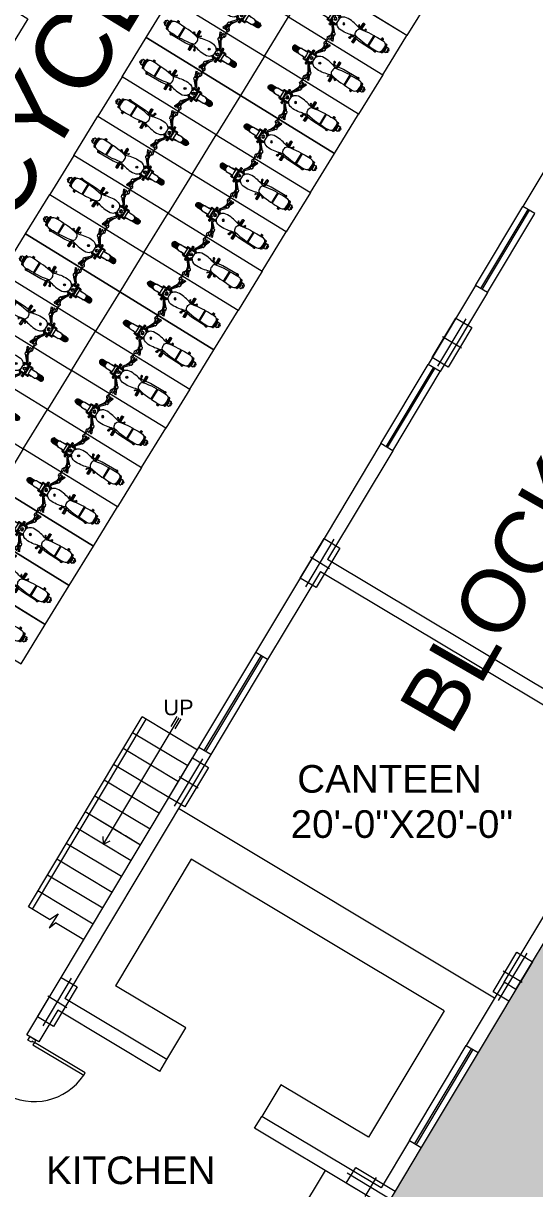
# Model space of a CAD drawing. Header units: inches. Extents: x -110725 to 51121, y 8404 to 44825.
# Drawn here: x -38819 to -38486, y 24498 to 25256 of the extents above; entities that cross this region are included whole.
import ezdxf

# ---------------------------------------------------------------- set-up
doc = ezdxf.new("R2010")
doc.units = ezdxf.units.IN
doc.header["$LTSCALE"] = 0.1
doc.header["$MEASUREMENT"] = 0
doc.linetypes.add('DASHED2', pattern=[0.375, 0.25, -0.125])
doc.layers.get('0').update_dxf_attribs({"color": 1, "lineweight": 0})
doc.layers.get('Defpoints').update_dxf_attribs({"lineweight": 0})
for name, color, linetype, lineweight in [('CAR', 4, 'Continuous', 0), ('Col.', 4, 'Continuous', 0), ('dim', 252, 'Continuous', 0), ('DOOR', 32, 'Continuous', 0), ('FUR', 8, 'Continuous', 0), ('h', 8, 'Continuous', 0), ('stair', 5, 'Continuous', 0), ('TEXT', 3, 'Continuous', 0), ('WALL', 7, 'Continuous', 0), ('WIN', 160, 'Continuous', 0)]:
    doc.layers.add(name, color=color, linetype=linetype, lineweight=lineweight)
doc.layers.add('GF', color=1, linetype='Continuous')
doc.layers.add('GFW', color=5, linetype='Continuous')
doc.styles.add('as', font='arial.ttf')
doc.styles.add('EHSAN', font='arial.ttf', dxfattribs={"height": 54})
doc.styles.add('ROMAND', font='romand.shx')
doc.dimstyles.new('DIM1', dxfattribs={"dimtxt": 54, "dimasz": 6, "dimexe": 6, "dimexo": 3, "dimgap": 1, "dimtad": 0, "dimzin": 0, "dimdsep": 46, "dimlunit": 4, "dimtxsty": 'EHSAN', "dimblk": 'ARCHTICK', "dimcen": 3, "dimdle": 6, "dimclrd": 4, "dimclre": 4, "dimclrt": 6, "dimadec": 0, "dimazin": 0, "dimtfac": 1, "dimtofl": 0, "dimtmove": 1, "dimatfit": 3, "dimldrblk": 'ARCHTICK', "dimfxl": 4, "dimtolj": 1, "dimtzin": 3, "dimlwd": -1, "dimlwe": -1, "dimarcsym": 0})

# ---------------------------------------------------------------- blocks, each defined once
blk = doc.blocks.new('_ArchTick')
at = {"color": 0, "linetype": 'ByBlock', "const_width": 0.15}
blk.add_lwpolyline([(-0.5, -0.5), (0.5, 0.5)], dxfattribs=at)
blk = doc.blocks.new('*D39')
at = {"layer": 'Defpoints', "color": 0, "transparency": 16777216}
for p in [(-38256.62, 26306.47, 1175.74), (-39945.1, 24460.83), (-39546.06, 24214.83, 1175.74)]:
    blk.add_point(p, dxfattribs=at)
at = {"layer": 'dim', "color": 4, "transparency": 16777216}
for p, q in [((-38643.06, 26572.89), (-39229.18, 25622.13)), ((-38259.17, 26308.04), (-38660.76, 26555.61)), ((-39957.69, 24440.4), (-39371.57, 25391.16)), ((-39548.62, 24216.41), (-39950.21, 24463.98))]:
    blk.add_line(p, q, dxfattribs=at)
at = {"layer": 'dim', "color": 4, "transparency": 16777216, "xscale": 24, "yscale": 24, "zscale": 24}
for p, rotation in [((-38655.65, 26552.46), 58.34713072888594), ((-39945.1, 24460.83), 238.3471307288859)]:
    blk.add_blockref('_ArchTick', p, dxfattribs=dict(at, rotation=rotation))
at = {"layer": 'dim', "color": 6, "transparency": 16777216, "insert": (-39300.38, 25506.64), "char_height": 54, "attachment_point": 5, "rotation": 58.34713, "style": 'EHSAN'}
blk.add_mtext('\\A1;204\'-9{\\H1.000000x;\\S1/4;}"', dxfattribs=at)
blk = doc.blocks.new('D-1')
for points in [[(1.5, 34.85), (1.5, 1.85), (3, 1.85), (3, 34.85)], [(2.25, 0.38), (2.25, -1.88), (0, -1.88), (0, 1.88), (1.5, 1.88), (1.5, 0.38)], [(33.75, 0.38), (34.5, 0.38), (34.5, 1.88), (36, 1.88), (36, -1.88), (33.75, -1.88)]]:
    blk.add_lwpolyline(points, close=True)
blk.add_arc((1.5, 1.88), 33, 0, 87.39475)
blk = doc.blocks.new('44')
at = {"layer": 'Col.', "linetype": 'Continuous'}
blk.add_lwpolyline([(-24729.42, 37327.33), (-24729.42, 37339.33), (-24759.42, 37339.33), (-24759.42, 37327.33)], close=True, dxfattribs=at)
at = {"layer": 'dim', "linetype": 'Continuous'}
for p, q in [((-24744.42, 37340.53), (-24744.42, 37326.13)), ((-24762.42, 37333.33), (-24726.42, 37333.33))]:
    blk.add_line(p, q, dxfattribs=at)
blk = doc.blocks.new('YT')
at = {"layer": 'GF'}
for points in [[(-42608.14, 13072.19), (-42619.72, 13079.13), (-42601.23, 13110.01), (-42589.64, 13103.07)], [(-42693.7, 12929.35), (-42705.28, 12936.29), (-42686.78, 12967.17), (-42675.2, 12960.23)]]:
    blk.add_lwpolyline(points, close=True, dxfattribs=at)
at = {"layer": 'GFW', "linetype": 'DASHED2'}
for p, q in [((-42522.59, 13215.03), (-42588.87, 13104.36)), ((-42606.22, 13084.15), (-42599.29, 13095.73)), ((-42595.42, 13093.42), (-42599.29, 13095.73)), ((-42602.36, 13081.84), (-42606.22, 13084.15)), ((-42608.91, 13070.9), (-42675.2, 12960.23)), ((-42705.28, 12936.29), (-42827.53, 13009.51)), ((-42691.78, 12941.31), (-42684.84, 12952.9)), ((-42680.98, 12950.58), (-42684.84, 12952.9)), ((-42687.92, 12939), (-42691.78, 12941.31))]:
    blk.add_line(p, q, dxfattribs=at)
for points in [[(-42607.63, 13070.13), (-42621.78, 13078.61), (-42601.74, 13112.07), (-42587.59, 13103.59)], [(-42693.18, 12927.29), (-42707.34, 12935.77), (-42687.3, 12969.23), (-42673.14, 12960.75)]]:
    blk.add_lwpolyline(points, close=True, dxfattribs=at)
at = {"layer": 'stair'}
for points in [[(-42466.37, 13285.53), (-42689.57, 12912.89), (-42844.9, 13005.93)], [(-42445.78, 13273.2), (-42681.31, 12879.97), (-42857.23, 12985.34)], [(-42456.08, 13279.37), (-42685.44, 12896.43), (-42851.07, 12995.64)], [(-42435.49, 13267.03), (-42677.18, 12863.51), (-42863.4, 12975.05)]]:
    blk.add_lwpolyline(points, dxfattribs=at)
at = {"layer": 'TEXT', "style": 'ROMAND'}
for s, p in [('PROPOSED', (-42690.13, 13100.89)), ('VERANDAH', (-42678.85, 13094.13))]:
    blk.add_text(s, height=9.6, rotation=59.08, dxfattribs=at).set_placement(p)
blk = doc.blocks.new('*X104')
at = {"color": 0}
for p, q in [((923.81, 1749.01), (924.46, 1749.66)), ((923.81, 1749.35), (924.11, 1749.66)), ((924.4, 1748.82), (923.81, 1749.41)), ((924.68, 1748.89), (923.94, 1749.63)), ((923.99, 1748.83), (924.7, 1749.54)), ((924.75, 1749.17), (924.27, 1749.66)), ((924.33, 1748.82), (924.75, 1749.23))]:
    blk.add_line(p, q, dxfattribs=at)
blk = doc.blocks.new('BICK 2')
h = blk.add_hatch()
h.set_pattern_fill('AR-HBONE', color=8, scale=0.15, angle=180, style=0)
h.set_pattern_definition([(225, (19574.7, -9784.29946), (-2e-16, -0.848528137), [1.8, -0.6]), (315, (19574.27574, -9784.7237), (-2e-16, -0.848528137), [1.8, -0.6])])
h.paths.add_polyline_path([(-16.23, -16.9, -0.357799), (-13.72, -16.9), (-13.72, -12.96, 0.45044), (-16.23, -12.96)])
at = {"color": 9}
for p, q in [((-30, 0), (0, 0)), ((0, 0), (0, -72)), ((-30, -72), (-30, 0)), ((0, -72), (-30, -72))]:
    blk.add_line(p, q, dxfattribs=at)
for p, q in [((-16.65, -14.07), (-16.65, -17.37)), ((-16.23, -12.96), (-16.23, -16.9)), ((-13.72, -12.96), (-13.72, -16.9)), ((-13.29, -14.07), (-13.29, -17.37)), ((-18.23, -22.7), (-18.23, -25.35)), ((-18.02, -22.38), (-18.02, -22.23)), ((-17.95, -22.16), (-17.42, -22.16)), ((-17.35, -22.22), (-17.11, -22.22)), ((-17.35, -22.36), (-17.35, -22.23)), ((-17.11, -22.47), (-17.11, -22.77)), ((-16.93, -18.12), (-16.93, -22.77)), ((-13.01, -18.12), (-13.01, -22.77)), ((-12.6, -22.22), (-12.84, -22.22)), ((-12.84, -22.47), (-12.84, -22.77)), ((-12.6, -22.36), (-12.6, -22.23)), ((-12, -22.16), (-12.53, -22.16)), ((-11.93, -22.38), (-11.93, -22.23)), ((-11.72, -22.7), (-11.72, -25.35)), ((-28.71, -29.69), (-29.2, -29.4)), ((-29.15, -28.9), (-27.71, -28.38)), ((-29.15, -28.94), (-27.71, -28.43)), ((-27.07, -29.2), (-28.47, -29.71)), ((-27.46, -28.41), (-27.01, -28.7)), ((-27.46, -28.46), (-27.01, -28.75)), ((-23.78, -29.82), (-24.82, -30.24)), ((-24.43, -29.66), (-24.18, -29.66)), ((-24.3, -29.53), (-24.3, -29.78)), ((-23.02, -30.94), (-23.42, -29.97)), ((-20.17, -25.5), (-20.17, -25.78)), ((-18.52, -25.5), (-20.17, -25.5)), ((-20.17, -25.78), (-18.52, -25.78)), ((-20.13, -25.23), (-20.13, -25.5)), ((-19.05, -26.01), (-17.67, -26.01)), ((-18.56, -25.23), (-18.56, -25.5)), ((-18.52, -25.5), (-18.52, -25.78)), ((-18.52, -25.62), (-17.67, -25.62)), ((-18.33, -26.01), (-18.33, -27.08)), ((-18.3, -27.92), (-18.23, -28.74)), ((-18.01, -28.65), (-18.02, -28.77)), ((-17.76, -28.4), (-17.77, -28.52)), ((-17.67, -23.05), (-17.67, -24.64)), ((-17.67, -24.66), (-17.67, -25.15)), ((-17.33, -28.83), (-17.34, -28.96)), ((-17.11, -28.69), (-17.11, -28.74)), ((-15.63, -26.69), (-15.91, -26.69)), ((-15.54, -26.37), (-15.79, -26.23)), ((-15.54, -27.02), (-15.79, -27.16)), ((-15.3, -26.12), (-15.44, -25.88)), ((-15.3, -27.26), (-15.44, -27.51)), ((-14.97, -26.04), (-14.97, -25.76)), ((-14.97, -26.69), (-14.64, -27.26)), ((-14.97, -27.35), (-14.97, -27.63)), ((-14.64, -26.12), (-14.5, -25.88)), ((-14.64, -27.26), (-14.5, -27.51)), ((-14.4, -26.37), (-14.16, -26.23)), ((-14.4, -27.02), (-14.16, -27.16)), ((-14.31, -26.69), (-14.03, -26.69)), ((-12.84, -28.69), (-12.84, -28.74)), ((-12.62, -28.83), (-12.61, -28.96)), ((-12.28, -23.05), (-12.28, -24.64)), ((-12.28, -24.66), (-12.28, -25.15)), ((-12.28, -24.66), (-12.28, -28.41)), ((-11.42, -25.62), (-12.28, -25.62)), ((-10.89, -26.01), (-12.28, -26.01)), ((-12.18, -28.4), (-12.17, -28.52)), ((-11.93, -28.65), (-11.92, -28.77)), ((-11.65, -27.92), (-11.72, -28.74)), ((-11.62, -25.61), (-11.62, -25.62)), ((-11.62, -26.01), (-11.62, -27.08)), ((-11.42, -25.5), (-9.78, -25.5)), ((-11.42, -25.5), (-11.42, -25.78)), ((-9.78, -25.78), (-11.42, -25.78)), ((-11.39, -25.23), (-11.39, -25.5)), ((-9.81, -25.23), (-9.81, -25.5)), ((-9.78, -25.5), (-9.78, -25.78)), ((-6.92, -30.94), (-6.53, -29.97)), ((-6.16, -29.82), (-5.13, -30.24)), ((-5.52, -29.66), (-5.77, -29.66)), ((-5.64, -29.53), (-5.64, -29.78)), ((-2.49, -28.41), (-2.93, -28.7)), ((-2.49, -28.46), (-2.93, -28.75)), ((-2.88, -29.2), (-1.48, -29.71)), ((-0.8, -28.9), (-2.24, -28.38)), ((-0.8, -28.94), (-2.24, -28.43)), ((-1.24, -29.69), (-0.75, -29.4)), ((-28.26, -32.86), (-28.52, -32.21)), ((-28.49, -32.12), (-25.29, -30.83)), ((-28.17, -32.9), (-24.98, -31.6)), ((-25.18, -30.6), (-25.25, -30.79)), ((-24.85, -31.1), (-25.05, -30.6)), ((-25.01, -30.71), (-24.94, -30.68)), ((-24.58, -31.57), (-24.97, -30.6)), ((-24.74, -31.69), (-24.92, -31.61)), ((-24.85, -31.1), (-24.64, -31.6)), ((-24.69, -31.49), (-24.62, -31.46)), ((-23.18, -31.3), (-24.22, -31.72)), ((-6.77, -31.3), (-5.73, -31.72)), ((-5.37, -31.57), (-4.97, -30.6)), ((-5.26, -31.49), (-5.32, -31.46)), ((-5.1, -31.1), (-5.3, -31.6)), ((-5.21, -31.69), (-5.02, -31.61)), ((-5.1, -31.1), (-4.89, -30.6)), ((-4.94, -30.71), (-5, -30.68)), ((-1.78, -32.9), (-4.97, -31.6)), ((-4.76, -30.6), (-4.69, -30.79)), ((-1.46, -32.12), (-4.65, -30.83)), ((-1.69, -32.86), (-1.42, -32.21)), ((-22.02, -44.17), (-22.02, -43.79)), ((-22.02, -44.17), (-22.02, -44.54)), ((-18.66, -43.74), (-22.01, -43.74)), ((-18.66, -44.59), (-22.01, -44.59)), ((-21.58, -43.64), (-21.97, -43.64)), ((-21.57, -44.69), (-21.97, -44.69)), ((-18.66, -43.54), (-21.77, -43.54)), ((-18.66, -44.79), (-21.77, -44.79)), ((-21.58, -43.64), (-21.58, -43.54)), ((-21.57, -44.79), (-21.57, -44.69)), ((-21.42, -43.64), (-21.42, -43.54)), ((-20.84, -43.64), (-21.42, -43.64)), ((-21.42, -44.79), (-21.42, -44.69)), ((-20.83, -44.69), (-21.42, -44.69)), ((-20.84, -43.64), (-20.84, -43.54)), ((-20.83, -44.79), (-20.83, -44.69)), ((-20.68, -43.64), (-20.68, -43.54)), ((-20.07, -43.64), (-20.68, -43.64)), ((-20.68, -44.79), (-20.68, -44.69)), ((-20.07, -44.69), (-20.68, -44.69)), ((-20.07, -43.64), (-20.07, -43.54)), ((-20.07, -44.79), (-20.07, -44.69)), ((-19.91, -43.64), (-19.91, -43.54)), ((-19.37, -43.64), (-19.91, -43.64)), ((-19.91, -44.79), (-19.91, -44.69)), ((-19.37, -44.69), (-19.91, -44.69)), ((-19.37, -43.64), (-19.37, -43.54)), ((-19.37, -44.79), (-19.37, -44.69)), ((-19.22, -43.64), (-19.22, -43.54)), ((-18.66, -43.64), (-19.22, -43.64)), ((-19.22, -44.79), (-19.22, -44.69)), ((-18.66, -44.69), (-19.22, -44.69)), ((-19.21, -41.94), (-19.17, -42.08)), ((-19.06, -42), (-19.07, -41.78)), ((-18.66, -44.16), (-18.66, -43.54)), ((-18.22, -43.88), (-18.66, -43.88)), ((-18.66, -44.16), (-18.66, -44.79)), ((-18.15, -44.44), (-18.66, -44.44)), ((-17.65, -43.88), (-18.06, -43.88)), ((-18.02, -44.86), (-17.79, -44.86)), ((-17.71, -44.44), (-18.01, -44.44)), ((-18.01, -44.56), (-17.73, -44.56)), ((-12.33, -43.88), (-11.03, -43.88)), ((-12.22, -44.44), (-11.03, -44.44)), ((-11.01, -43.53), (-11.35, -40.2)), ((-11.03, -44.16), (-11.03, -43.53)), ((-11.03, -43.53), (-7.92, -43.53)), ((-11.03, -43.64), (-10.47, -43.64)), ((-11.03, -43.74), (-7.67, -43.74)), ((-11.03, -44.16), (-11.03, -44.78)), ((-11.03, -44.59), (-7.67, -44.59)), ((-11.03, -44.69), (-10.47, -44.69)), ((-11.03, -44.78), (-7.92, -44.78)), ((-11, -43.64), (-11, -43.64)), ((-10.44, -48.3), (-10.85, -44.78)), ((-10.47, -43.64), (-10.47, -43.54)), ((-10.47, -44.79), (-10.47, -44.69)), ((-10.32, -43.64), (-10.32, -43.54)), ((-10.32, -43.64), (-9.77, -43.64)), ((-10.32, -44.79), (-10.32, -44.69)), ((-10.32, -44.69), (-9.77, -44.69)), ((-9.88, -40.73), (-9.88, -41.23)), ((-9.77, -43.64), (-9.77, -43.54)), ((-9.77, -44.79), (-9.77, -44.69)), ((-9.62, -43.64), (-9.62, -43.54)), ((-9.62, -43.64), (-9.01, -43.64)), ((-9.62, -44.79), (-9.62, -44.69)), ((-9.62, -44.69), (-9.01, -44.69)), ((-9.22, -40.45), (-9.6, -40.45)), ((-9.59, -41.51), (-9.21, -41.5)), ((-9.01, -43.64), (-9.01, -43.54)), ((-9.01, -44.79), (-9.01, -44.69)), ((-8.94, -41.22), (-8.94, -40.73)), ((-8.85, -43.64), (-8.85, -43.54)), ((-8.85, -43.64), (-8.27, -43.64)), ((-8.85, -44.79), (-8.85, -44.69)), ((-8.85, -44.69), (-8.27, -44.69)), ((-8.27, -43.64), (-8.27, -43.54)), ((-8.27, -44.79), (-8.27, -44.69)), ((-8.11, -43.64), (-8.11, -43.54)), ((-8.11, -43.64), (-7.72, -43.64)), ((-8.11, -44.79), (-8.11, -44.69)), ((-8.11, -44.69), (-7.72, -44.69)), ((-7.67, -44.15), (-7.67, -43.78)), ((-7.67, -44.15), (-7.67, -44.53)), ((-10.2, -59.03), (-10.44, -48.3)), ((-20.24, -59.53), (-20.24, -59.26)), ((-20.24, -59.26), (-18.98, -59.26)), ((-18.98, -59.54), (-20.24, -59.53)), ((-20.2, -59.8), (-20.2, -59.53)), ((-19.12, -59.03), (-18.99, -59.03)), ((-18.78, -53.78), (-18.78, -54.34)), ((-11.21, -54.35), (-18.75, -54.34)), ((-11.21, -53.79), (-18.74, -53.78)), ((-11.21, -53.79), (-11.21, -54.35)), ((-11.03, -59.55), (-9.85, -59.55)), ((-10.96, -59.04), (-11.02, -59.04)), ((-9.85, -59.28), (-11.02, -59.27)), ((-9.88, -59.82), (-9.88, -59.55)), ((-9.85, -59.55), (-9.85, -59.28)), ((-18.16, -63.82), (-18.16, -62.53)), ((-14.97, -63.54), (-17.88, -63.54)), ((-14.97, -64.1), (-17.88, -64.1)), ((-17.6, -63.54), (-17.6, -62.94)), ((-16.86, -64.66), (-16.86, -64.1)), ((-16.83, -64.77), (-16.83, -64.87)), ((-15.04, -64.88), (-16.83, -64.87)), ((-16.74, -64.87), (-16.74, -66.08)), ((-15.04, -66.3), (-16.61, -66.3)), ((-15.04, -64.55), (-16.6, -64.55)), ((-15.04, -64.55), (-13.47, -64.55)), ((-15.04, -64.88), (-13.25, -64.88)), ((-15.04, -66.3), (-13.47, -66.31)), ((-14.97, -63.54), (-12.07, -63.55)), ((-14.97, -64.1), (-12.07, -64.11)), ((-13.34, -64.88), (-13.34, -66.08)), ((-13.25, -64.78), (-13.25, -64.88)), ((-13.09, -64.66), (-13.09, -64.11)), ((-12.35, -63.55), (-12.34, -62.95)), ((-11.79, -63.83), (-11.78, -62.54))]:
    blk.add_line(p, q)
for points in [[(-18.23, -22.7, -0.128062), (-18.19, -22.55, -0.106229), (-18.07, -22.41, -0.085212), (-17.89, -22.32, -0.074629), (-17.67, -22.28, -0.074629), (-17.45, -22.32, -0.085212), (-17.27, -22.41, -0.106229), (-17.15, -22.55, -0.128062), (-17.11, -22.7, -0.128062)], [(-11.72, -22.7, 0.128062), (-11.76, -22.55, 0.106229), (-11.88, -22.41, 0.085212), (-12.06, -22.32, 0.074629), (-12.28, -22.28, 0.074629), (-12.5, -22.32, 0.085212), (-12.67, -22.41, 0.106229), (-12.8, -22.55, 0.128062), (-12.84, -22.7, 0.128062)], [(-23.39, -30.05), (-22.72, -29.78, 0.088184), (-22.64, -29.73), (-19.81, -27.16, -0.186475), (-19.62, -27.08), (-17.67, -27.08)], [(-23.07, -30.83), (-22.33, -30.53, 0.089602), (-22.25, -30.48), (-19.54, -28, -0.187817), (-19.35, -27.92), (-17.67, -27.92)], [(-18.33, -25.62, -0.134956), (-18.28, -25.43, -0.106229), (-18.14, -25.26, -0.085212), (-17.93, -25.16, -0.074629), (-17.67, -25.12, -0.000386), (-17.67, -25.12, -0.085212)], [(-18.23, -28.74, -0.128062), (-18.19, -28.59, -0.106229), (-18.07, -28.45, -0.085212), (-17.89, -28.36, -0.074629), (-17.67, -28.33, -0.074629)], [(-17.93, -29.11, -0.065943), (-18.07, -29.03, -0.106229), (-18.19, -28.89, -0.128062), (-18.23, -28.74, -0.128062)], [(-12.28, -26.32), (-12.28, -23.05, 0.414214), (-12.56, -22.77), (-14.97, -22.77), (-17.39, -22.77, 0.414214), (-17.67, -23.05)], [(-12.28, -27.93), (-12.28, -24.66, 0.414214), (-12.56, -24.38), (-14.97, -24.38), (-17.39, -24.38, 0.414214), (-17.67, -24.66)], [(-17.11, -28.69, -0.040595), (-17.11, -28.74, -0.128062), (-17.15, -28.89, -0.106229), (-17.27, -29.03, -0.085212), (-17.45, -29.12, -0.024362), (-17.52, -29.14, -0.074629)], [(-12.83, -28.69, 0.040595), (-12.84, -28.74, 0.128062), (-12.8, -28.89, 0.106229), (-12.67, -29.03, 0.085212), (-12.5, -29.12, 0.024362), (-12.43, -29.14)], [(-11.62, -25.61, 0.128062), (-11.66, -25.43, 0.106229), (-11.81, -25.26, 0.085212), (-12.02, -25.16, 0.074629), (-12.28, -25.12, 0.000386), (-12.28, -25.12, 0.085212)], [(-6.56, -30.05), (-7.22, -29.78, -0.088184), (-7.31, -29.73), (-10.14, -27.16, 0.186475), (-10.33, -27.08), (-12.28, -27.08)], [(-6.88, -30.83), (-7.62, -30.53, -0.089602), (-7.7, -30.48), (-10.4, -28, 0.187817), (-10.59, -27.92), (-12.28, -27.92)], [(-11.72, -28.74, 0.128062), (-11.76, -28.59, 0.106229), (-11.88, -28.45, 0.085212), (-12.06, -28.36, 0.074629), (-12.28, -28.33)], [(-12.01, -29.11, 0.065943), (-11.88, -29.03, 0.106229), (-11.76, -28.89, 0.128062), (-11.72, -28.74, 0.128062)]]:
    blk.add_lwpolyline(points, format="xyb")
for points in [[(-17.11, -22.47), (-17.11, -22.11), (-16.93, -20.58)], [(-17.11, -22.47), (-17.11, -22.77)], [(-12.84, -22.47), (-12.84, -22.11), (-13.01, -20.58)], [(-12.84, -22.47), (-12.84, -22.77)], [(-25.2, -30.09), (-25.38, -30.19), (-25.59, -30.28), (-25.81, -30.36), (-26.04, -30.43), (-26.28, -30.48), (-26.52, -30.53), (-26.75, -30.57), (-26.98, -30.59), (-27.21, -30.61), (-27.41, -30.62), (-27.61, -30.62), (-27.78, -30.62), (-27.94, -30.61), (-28.07, -30.59), (-28.18, -30.57), (-28.26, -30.54), (-28.33, -30.52), (-28.39, -30.5), (-28.43, -30.49), (-28.47, -30.48), (-28.5, -30.48), (-28.52, -30.5), (-28.53, -30.53), (-28.54, -30.56), (-28.54, -30.6), (-28.53, -30.64), (-28.51, -30.69), (-28.47, -30.73), (-28.42, -30.76), (-28.36, -30.8), (-28.28, -30.82), (-28.18, -30.84), (-28.06, -30.86), (-27.93, -30.87), (-27.78, -30.88), (-27.6, -30.88), (-27.41, -30.89), (-27.2, -30.89), (-26.96, -30.88), (-26.7, -30.87), (-26.42, -30.83), (-26.1, -30.77), (-25.76, -30.68), (-25.38, -30.55), (-25.03, -30.41)], [(-26.99, -29.15), (-25.4, -29.7), (-24.92, -30.63)], [(-26.92, -29), (-25.23, -29.58), (-24.74, -30.54)], [(-24.75, -29.66), (-24.87, -29.82), (-25.01, -29.96), (-25.03, -29.97)], [(-24.75, -29.66), (-24.71, -29.8), (-24.68, -29.91), (-24.66, -29.99), (-24.66, -30.05), (-24.68, -30.1), (-24.71, -30.14), (-24.76, -30.19), (-24.82, -30.24)], [(-24.75, -29.66), (-24.7, -29.59), (-24.65, -29.54), (-24.58, -29.5), (-24.51, -29.47), (-24.43, -29.45), (-24.35, -29.45), (-24.27, -29.45), (-24.2, -29.46), (-24.13, -29.48), (-24.07, -29.51), (-24.01, -29.54), (-23.96, -29.58), (-23.91, -29.63), (-23.87, -29.68), (-23.83, -29.74), (-23.78, -29.82)], [(-23.94, -29.6), (-22.05, -28.6), (-19.81, -27.16)], [(-23.86, -29.72), (-21.98, -28.72), (-20.44, -27.73)], [(-20.17, -25.78), (-20.11, -25.84), (-20.02, -25.91), (-19.9, -25.96), (-19.77, -26), (-19.51, -26.02), (-19.35, -26.03)], [(-18.52, -25.78), (-18.58, -25.84), (-18.67, -25.91), (-18.79, -25.96), (-18.93, -26), (-19.18, -26.02), (-19.35, -26.03)], [(-17.59, -29.21), (-17.93, -29.12), (-18.02, -28.77), (-17.77, -28.52), (-17.63, -28.56)], [(-18.01, -28.65), (-17.76, -28.4), (-17.67, -28.42)], [(-17.41, -28.69), (-17.34, -28.96), (-17.59, -29.21)], [(-17.37, -28.69), (-17.33, -28.83)], [(-12.58, -28.69), (-12.62, -28.83)], [(-12.54, -28.69), (-12.61, -28.96), (-12.36, -29.21), (-12.02, -29.12), (-11.92, -28.77), (-12.17, -28.52), (-12.32, -28.56)], [(-11.93, -28.65), (-12.18, -28.4), (-12.28, -28.42)], [(-11.42, -25.78), (-11.37, -25.84), (-11.27, -25.91), (-11.15, -25.96), (-11.02, -26), (-10.76, -26.02), (-10.6, -26.03)], [(-9.78, -25.78), (-9.83, -25.84), (-9.93, -25.91), (-10.05, -25.96), (-10.18, -26), (-10.44, -26.02), (-10.6, -26.03)], [(-6.01, -29.6), (-7.9, -28.6), (-10.14, -27.16)], [(-6.08, -29.72), (-7.96, -28.72), (-9.51, -27.73)], [(-5.2, -29.66), (-5.24, -29.59), (-5.3, -29.54), (-5.37, -29.5), (-5.44, -29.47), (-5.52, -29.45), (-5.6, -29.45), (-5.68, -29.45), (-5.75, -29.46), (-5.82, -29.48), (-5.88, -29.51), (-5.93, -29.54), (-5.98, -29.58), (-6.03, -29.63), (-6.08, -29.68), (-6.12, -29.74), (-6.16, -29.82)], [(-5.2, -29.66), (-5.24, -29.8), (-5.27, -29.91), (-5.28, -29.99), (-5.28, -30.05), (-5.27, -30.1), (-5.24, -30.14), (-5.19, -30.19), (-5.13, -30.24)], [(-3.02, -29), (-4.71, -29.58), (-5.21, -30.54)], [(-5.2, -29.66), (-5.08, -29.82), (-4.94, -29.96), (-4.91, -29.97)], [(-2.96, -29.15), (-4.55, -29.7), (-5.03, -30.63)], [(-4.75, -30.09), (-4.57, -30.19), (-4.36, -30.28), (-4.14, -30.36), (-3.9, -30.43), (-3.67, -30.48), (-3.43, -30.53), (-3.19, -30.57), (-2.96, -30.59), (-2.74, -30.61), (-2.53, -30.62), (-2.34, -30.62), (-2.16, -30.62), (-2.01, -30.61), (-1.88, -30.59), (-1.77, -30.57), (-1.68, -30.54), (-1.61, -30.52), (-1.55, -30.5), (-1.51, -30.49), (-1.48, -30.48), (-1.45, -30.48), (-1.43, -30.5), (-1.41, -30.53), (-1.41, -30.56), (-1.41, -30.6), (-1.42, -30.64), (-1.44, -30.69), (-1.47, -30.73), (-1.52, -30.76), (-1.59, -30.8), (-1.67, -30.82), (-1.77, -30.84), (-1.88, -30.86), (-2.02, -30.87), (-2.17, -30.88), (-2.34, -30.88), (-2.53, -30.89), (-2.75, -30.89), (-2.98, -30.88), (-3.24, -30.87), (-3.53, -30.83), (-3.84, -30.77), (-4.19, -30.68), (-4.56, -30.55), (-4.91, -30.41)], [(-19.07, -41.78), (-19.37, -41.78), (-19.59, -41.79), (-19.75, -41.81), (-19.84, -41.82), (-19.88, -41.84), (-19.88, -41.86), (-19.85, -41.88), (-19.79, -41.9), (-19.7, -41.91), (-19.61, -41.92), (-19.51, -41.93), (-19.4, -41.94), (-19.3, -41.94), (-19.21, -41.94), (-19.12, -41.95), (-19.06, -41.95)], [(-19.06, -42), (-18, -43.99), (-18.02, -45.31), (-18.85, -46.85), (-18.85, -47.57), (-19.49, -47.57), (-19.49, -46.85), (-18.85, -46.85)], [(-19.17, -42.08), (-18.14, -44.03), (-18.16, -45.27), (-18.99, -46.82), (-18.99, -46.85)], [(-17.51, -43.47), (-17.95, -45.63), (-18.29, -47.68), (-18.53, -49.62), (-18.7, -51.45), (-18.81, -53.16), (-18.74, -53.78)], [(-12.45, -43.47), (-12.01, -45.64), (-11.68, -47.69), (-11.44, -49.63), (-11.28, -51.46), (-11.17, -53.18), (-11.25, -53.79)], [(-9.89, -40.82), (-10.11, -40.83), (-10.37, -40.88), (-10.62, -41.03), (-10.85, -41.27), (-11.11, -41.6), (-11.2, -41.73)], [(-9.88, -41.17), (-10.07, -41.18), (-10.24, -41.21), (-10.4, -41.31), (-10.59, -41.5), (-10.83, -41.81), (-11.14, -42.27)], [(-20.24, -59.26), (-20.18, -59.19), (-20.09, -59.13), (-19.97, -59.07), (-19.83, -59.04), (-19.58, -59.01), (-19.41, -59.01)], [(-18.99, -59.04), (-18.99, -59.04), (-19.25, -59.02), (-19.41, -59.01)], [(-18.75, -54.34), (-18.92, -56.26), (-18.96, -57.64), (-18.99, -58.9), (-18.97, -60.03), (-18.87, -61.02), (-18.61, -61.86), (-18.15, -62.54), (-17.44, -63.06), (-16.42, -63.4), (-15.05, -63.54)], [(-11.24, -54.35), (-11.07, -56.28), (-11.04, -57.65), (-11.02, -58.91), (-11.03, -60.04), (-11.15, -61.03), (-11.41, -61.87), (-11.87, -62.56), (-12.58, -63.07), (-13.6, -63.4), (-14.97, -63.54)], [(-11.02, -59.05), (-10.83, -59.03), (-10.67, -59.02)], [(-9.85, -59.28), (-9.9, -59.21), (-10, -59.14), (-10.11, -59.09), (-10.25, -59.05), (-10.5, -59.03), (-10.67, -59.02)], [(-16.22, -66.3), (-15.7, -67.06), (-14.98, -67.06)], [(-13.74, -66.3), (-14.26, -67.06), (-14.98, -67.06)]]:
    blk.add_lwpolyline(points)
blk.add_lwpolyline([(-17.67, -25.15), (-17.67, -28.41, 0.414214), (-17.39, -28.69), (-14.97, -28.69), (-12.56, -28.69, 0.414214), (-12.28, -28.41), (-12.28, -25.15, 0.414214), (-12.56, -24.87), (-14.97, -24.87), (-17.39, -24.87, 0.414214)], format="xyb", close=True)
for points in [[(-16.46, -25.29), (-16.46, -25.7), (-17.16, -25.49)], [(-13.48, -25.29), (-13.48, -25.7), (-12.78, -25.49)]]:
    blk.add_lwpolyline(points, close=True)
for centre, radius in [((-24.3, -29.66), 0.124), ((-16.83, -28.1), 0.224), ((-14.97, -26.69), 0.973), ((-14.97, -26.69), 0.938), ((-14.97, -26.69), 0.0367), ((-5.64, -29.66), 0.124), ((-14.97, -33.06), 0.667), ((-14.97, -33.06), 0.633), ((-14.97, -33.06), 0.353), ((-14.97, -33.06), 0.213)]:
    blk.add_circle(centre, radius)
for centre, radius, start, end in [((-14.97, -14.07), 1.68, 0, 180), ((-17.95, -22.23), 0.0699, 90, 180), ((-17.42, -22.23), 0.0699, 0, 90), ((-14.97, -18.43), 1.98, 8.79741, 171.20259), ((-14.97, -18.59), 1.98, 8.79741, 171.20259), ((-12.53, -22.23), 0.0699, 90, 180), ((-12, -22.23), 0.0699, 0, 90), ((-29.05, -29.16), 0.28, 109.62506, 239.1993), ((-29.05, -29.21), 0.28, 109.62506, 175.31093), ((-28.57, -29.45), 0.28, 239.1993, 290.11314), ((-27.61, -28.65), 0.28, 56.90455, 109.62506), ((-27.61, -28.69), 0.28, 56.90455, 109.62506), ((-27.17, -28.94), 0.28, 290.11314, 56.90455), ((-27.17, -28.98), 0.28, 4.68907, 56.90455), ((-24.72, -30.5), 0.28, 112.09342, 125.89046), ((-23.68, -30.07), 0.28, 22.09342, 112.09342), ((-19.87, -25.23), 0.263, 123.24951, 180), ((-19.35, -26.04), 1.22, 56.75049, 123.24951), ((-18.82, -25.23), 0.263, 0, 56.75049), ((-11.13, -25.23), 0.263, 123.24951, 180), ((-10.6, -26.04), 1.22, 56.75049, 123.24951), ((-10.07, -25.23), 0.263, 0, 56.75049), ((-6.27, -30.07), 0.28, 67.90658, 157.90658), ((-5.23, -30.5), 0.28, 54.10954, 67.90658), ((-2.78, -28.94), 0.28, 123.09545, 249.88686), ((-2.78, -28.98), 0.28, 123.09545, 175.31093), ((-2.33, -28.65), 0.28, 70.37494, 123.09545), ((-2.33, -28.69), 0.28, 70.37494, 123.09545), ((-1.38, -29.45), 0.28, 249.88686, 300.8007), ((-0.89, -29.16), 0.28, 300.8007, 70.37494), ((-0.89, -29.21), 0.28, 4.68907, 70.37494), ((-28.46, -32.19), 0.0699, 112.09342, 202.09342), ((-28.2, -32.83), 0.0699, 202.09342, 292.06816), ((-25.32, -30.76), 0.0699, 292.09342, 338.8868), ((-25.12, -30.62), 0.0699, 22.09342, 158.8868), ((-24.72, -30.5), 0.28, 177.42959, 202.09342), ((-24.95, -31.67), 0.0699, 65.27457, 112.06795), ((-24.83, -30.59), 0.135, 164.85898, 69.08966), ((-24.81, -30.63), 0.135, 198.84272, 36.93737), ((-24.83, -30.59), 0.1, 207.34515, 27.34515), ((-24.71, -31.63), 0.0699, 245.27457, 22.06795), ((-24.32, -31.47), 0.28, 202.09342, 292.06795), ((-23.28, -31.05), 0.28, 292.06795, 22.09342), ((-6.66, -31.05), 0.28, 157.90658, 247.93205), ((-5.62, -31.47), 0.28, 247.93205, 337.90658), ((-5.24, -31.63), 0.0699, 157.93205, 294.72543), ((-5.14, -30.63), 0.135, 143.06263, 341.15728), ((-5.12, -30.59), 0.135, 110.91034, 15.14102), ((-5.12, -30.59), 0.1, 152.65485, 332.65485), ((-4.99, -31.67), 0.0699, 67.93205, 114.72543), ((-5.23, -30.5), 0.28, 337.90658, 2.57041), ((-4.83, -30.62), 0.0699, 21.1132, 157.90658), ((-4.63, -30.76), 0.0699, 201.1132, 247.90658), ((-1.75, -32.83), 0.0699, 247.93184, 337.90658), ((-1.49, -32.19), 0.0699, 337.90658, 67.90658), ((-21.77, -43.79), 0.25, 90.04331, 180.04331), ((-21.77, -44.54), 0.25, 180.04331, 270.04331), ((-15.21, -45.5), 3.06, 85.57379, 138.5879), ((-14.74, -45.5), 3.06, 41.61529, 94.42621), ((-9.6, -40.73), 0.28, 90.04331, 180.04331), ((-9.6, -41.23), 0.28, 180.04331, 271.28945), ((-9.22, -40.73), 0.28, 0.04331, 90.04331), ((-9.22, -41.22), 0.28, 271.28945, 0.04331), ((-7.92, -43.78), 0.25, 0.04331, 90.04331), ((-7.92, -44.53), 0.25, 270.04331, 0.04331), ((-19.94, -59.8), 0.263, 179.8971, 236.64759), ((-19.41, -59), 1.22, 236.64759, 291.70208), ((-10.67, -59.02), 1.22, 251.73085, 303.14661), ((-10.14, -59.82), 0.263, 303.14661, 359.8971), ((-17.88, -63.82), 0.28, 89.8971, 269.8971), ((-16.6, -64.77), 0.224, 89.8971, 179.8971), ((-16.51, -66.08), 0.224, 179.8971, 269.8971), ((-16.78, -63.5), 1.06, 279.47628, 325.52963), ((-13.29, -63.51), 1.06, 214.26457, 260.31793), ((-13.56, -66.08), 0.224, 269.8971, 359.8971), ((-13.47, -64.78), 0.224, 359.8971, 89.8971), ((-12.07, -63.83), 0.28, 269.8971, 89.8971)]:
    blk.add_arc(centre, radius, start, end)
for points in [[(-17.65, -43.88), (-19.42, -34.9), (-18.48, -30.35), (-16.62, -28.69)], [(-12.29, -43.88), (-10.53, -34.9), (-11.47, -30.35), (-13.33, -28.69)]]:
    blk.add_spline(points, degree=3)
at = {"extrusion": (0, 0, -1), "xscale": -1.119118922855427, "yscale": 1.119118922855705, "zscale": -1.119118922855427, "rotation": 89.95668755153847}
blk.add_blockref('*X104', (1967.79, 991.92), dxfattribs=at)

msp = doc.modelspace()

# ---------------------------------------------------------------- hatches: boundary and pattern name
at = {"layer": 'h', "linetype": 'Continuous'}
msp.add_hatch(color=252, dxfattribs=at).paths.add_polyline_path([(-38411.45858, 24771.82479), (-38277.62758, 24691.66705), (-38448.73663, 24405.99102), (-38582.56453, 24486.14708)])

# ---------------------------------------------------------------- linework, layer by layer
at = {"layer": 'CAR', "linetype": 'Continuous'}
msp.add_circle((-33960.35096, 21924.4645, 27.16259), 11425.94255, dxfattribs=at)
at = {"layer": 'FUR'}
for p, q in [((-38505.50333, 24632.32358), (-38462.34146, 24704.38643)), ((-38497.78231, 24627.6991), (-38454.62045, 24699.76195))]:
    msp.add_line(p, q, dxfattribs=at)
at = {"layer": 'stair'}
for p, q in [((-38815.26792, 24681.47536), (-38741.27616, 24805.01166)), ((-38812.69425, 24679.93386), (-38738.70248, 24803.47017)), ((-38766.42231, 24722.15835), (-38717.09447, 24804.51589)), ((-38705.24473, 24783.43073), (-38741.27616, 24805.01166)), ((-38722.31277, 24798.72268), (-38718.3813, 24805.28664)), ((-38719.70117, 24797.2445), (-38715.80763, 24803.74514)), ((-38711.41071, 24773.13604), (-38747.44214, 24794.71697)), ((-38717.57669, 24762.84135), (-38753.60812, 24784.42228)), ((-38723.74267, 24752.54665), (-38759.7741, 24774.12759)), ((-38729.90865, 24742.25196), (-38765.94008, 24763.83289)), ((-38736.07464, 24731.95727), (-38772.10606, 24753.5382)), ((-38754.57643, 24729.05109), (-38778.27204, 24743.24351)), ((-38742.24062, 24721.66258), (-38778.27204, 24743.24351)), ((-38748.4066, 24711.36789), (-38784.43802, 24732.94882)), ((-38748.4066, 24711.36789), (-38784.43802, 24732.94882)), ((-38766.42231, 24722.15835), (-38766.56921, 24727.10738)), ((-38742.24062, 24721.66258), (-38752.14714, 24727.59607)), ((-38754.57258, 24701.07319), (-38790.604, 24722.65412)), ((-38754.57258, 24701.07319), (-38790.604, 24722.65412)), ((-38766.42231, 24722.15835), (-38761.9898, 24724.36455)), ((-38760.73856, 24690.7785), (-38796.76998, 24712.35943)), ((-38760.73856, 24690.7785), (-38796.76998, 24712.35943)), ((-38766.90454, 24680.48381), (-38802.93596, 24702.06474)), ((-38766.90454, 24680.48381), (-38802.93596, 24702.06474)), ((-38773.07052, 24670.18912), (-38809.10194, 24691.77005)), ((-38773.07052, 24670.18912), (-38809.10194, 24691.77005)), ((-38801.55421, 24673.26156), (-38815.26792, 24681.47536)), ((-38801.55421, 24673.26156), (-38815.26792, 24681.47536)), ((-38795.82416, 24676.8401), (-38801.82535, 24667.6518)), ((-38801.55421, 24673.26156), (-38795.82416, 24676.8401)), ((-38801.82535, 24667.6518), (-38797.65217, 24670.92444)), ((-38779.2365, 24659.89442), (-38797.65217, 24670.92444)), ((-38779.2365, 24659.89442), (-38797.65217, 24670.92444))]:
    msp.add_line(p, q, dxfattribs=at)
at = {"layer": 'TEXT'}
for p, q in [((-38511.66931, 24622.02889), (-38717.56315, 24745.3485)), ((-38709.30573, 24712.42715), (-38758.63357, 24630.06961)), ((-38544.59065, 24613.77147), (-38709.30573, 24712.42715)), ((-38712.76508, 24602.5968), (-38758.63357, 24630.06961)), ((-38544.59065, 24613.77147), (-38593.91849, 24531.41393)), ((-38725.09704, 24582.00741), (-38712.76508, 24602.5968)), ((-38650.99692, 24565.60091), (-38663.32888, 24545.01153)), ((-38593.91849, 24531.41393), (-38650.99692, 24565.60091)), ((-38622.08488, 24509.81769), (-38643.65795, 24473.79939))]:
    msp.add_line(p, q, dxfattribs=at)
at = {"layer": 'WALL'}
for p, q in [((-38462.45926, 25188.78424), (-38493.28917, 25137.31078)), ((-38485.56815, 25132.68629), (-38493.28917, 25137.31078)), ((-38524.11907, 25085.83732), (-38554.94897, 25034.36385)), ((-38516.39805, 25081.21283), (-38524.11907, 25085.83732)), ((-38516.39805, 25081.21283), (-38547.22795, 25029.73937)), ((-38547.22795, 25029.73937), (-38554.94897, 25034.36385)), ((-38585.77887, 24982.89039), (-38628.16998, 24912.11438)), ((-38578.05785, 24978.26591), (-38620.44896, 24907.4899)), ((-38578.05785, 24978.26591), (-38585.77887, 24982.89039)), ((-38667.22119, 24846.91467), (-38628.16998, 24912.11438)), ((-38363.08166, 24753.34039), (-38620.44896, 24907.4899)), ((-38625.07345, 24899.76888), (-38659.50017, 24842.29018)), ((-38625.07345, 24899.76888), (-38419.1796, 24776.44928)), ((-38659.50017, 24842.29018), (-38667.22119, 24846.91467)), ((-38816.23238, 24598.12627), (-38704.21707, 24785.14651)), ((-38696.49605, 24780.52203), (-38791.55491, 24621.81219)), ((-38696.49605, 24780.52203), (-38704.21707, 24785.14651)), ((-38505.50333, 24632.32358), (-38530.16725, 24591.14482)), ((-38497.78231, 24627.6991), (-38522.44623, 24586.52033)), ((-38497.78231, 24627.6991), (-38505.50333, 24632.32358)), ((-38725.09704, 24582.00741), (-38791.55491, 24621.81219)), ((-38796.1794, 24614.09117), (-38808.51136, 24593.50179)), ((-38729.72152, 24574.28639), (-38796.1794, 24614.09117)), ((-38808.51136, 24593.50179), (-38816.23238, 24598.12627)), ((-38530.16725, 24591.14482), (-38522.44623, 24586.52033)), ((-38729.72152, 24574.28639), (-38725.09704, 24582.00741)), ((-38667.95337, 24537.29051), (-38663.32888, 24545.01153)), ((-38585.66107, 24498.49259), (-38663.32888, 24545.01153)), ((-38601.49549, 24497.48573), (-38667.95337, 24537.29051)), ((-38567.16313, 24529.37666), (-38585.66107, 24498.49259)), ((-38567.16313, 24529.37666), (-38559.44211, 24524.75218)), ((-38559.44211, 24524.75218), (-38582.56453, 24486.14708))]:
    msp.add_line(p, q, dxfattribs=at)
at = {"layer": 'WIN'}
for p, q in [((-38524.11907, 25085.83732), (-38493.28917, 25137.31078)), ((-38520.6875, 25083.78199), (-38489.8576, 25135.25545)), ((-38519.82961, 25083.26816), (-38488.99971, 25134.74162)), ((-38516.39805, 25081.21283), (-38485.56815, 25132.68629)), ((-38585.77887, 24982.89039), (-38554.94897, 25034.36385)), ((-38582.3473, 24980.83507), (-38551.5174, 25032.30853)), ((-38581.48941, 24980.32124), (-38550.65951, 25031.7947)), ((-38578.05785, 24978.26591), (-38547.22795, 25029.73937)), ((-38704.21707, 24785.14651), (-38667.22119, 24846.91467)), ((-38700.78551, 24783.09119), (-38663.78963, 24844.85934)), ((-38662.93173, 24844.34551), (-38699.92762, 24782.57735)), ((-38659.50017, 24842.29018), (-38696.49605, 24780.52203)), ((-38567.16313, 24529.37666), (-38530.16725, 24591.14482)), ((-38563.73156, 24527.32134), (-38526.73568, 24589.08949)), ((-38525.87779, 24588.57566), (-38562.87367, 24526.8075)), ((-38522.44623, 24586.52033), (-38559.44211, 24524.75218))]:
    msp.add_line(p, q, dxfattribs=at)

# ---------------------------------------------------------------- block references
at = {"layer": 'CAR'}
for p, xscale, yscale, zscale, rotation in [((-38614.43878, 25311.70277, 1.07221), 0.99996266982103, 0.99996266982103, 0.99996266982103, 58.42685161745451), ((-38876.99302, 25297.00219, 1.07221), 0.99996266982103, 0.99996266982103, 0.99996266982103, 58.42685161758314), ((-38645.85281, 25260.58634, 1.07221), -0.9999626698210298, 0.9999626698210298, 0.99996266982103, 238.426851617481), ((-38645.85281, 25260.58634, 1.07221), -0.9999626698210299, 0.9999626698210298, 0.99996266982103, 58.4268516174545), ((-38677.26684, 25209.4699, 1.07221), 0.9999626698210298, 0.9999626698210298, 0.9999626698210298, 238.426851617481), ((-38645.85281, 25260.58634, 1.07221), 0.9999626698210297, 0.9999626698210297, 0.9999626698210297, 58.42685161746335), ((-38692.97385, 25183.91168, 1.07221), 0.9999626698210299, 0.9999626698210299, 0.9999626698210299, 238.4268516174899), ((-38677.26684, 25209.4699, 1.07221), -0.9999626698210294, 0.9999626698210298, 0.99996266982103, 58.42685161746338), ((-38692.97385, 25183.91168, 1.07221), -0.9999626698210302, 0.9999626698210298, 0.99996266982103, 238.4268516174899), ((-38692.97385, 25183.91168, 1.07221), -0.9999626698210299, 0.9999626698210298, 0.99996266982103, 58.4268516174545), ((-38724.38788, 25132.79525, 1.07221), 0.9999626698210299, 0.9999626698210299, 0.9999626698210299, 238.4268516174899), ((-38692.97385, 25183.91168, 1.07221), 0.99996266982103, 0.99996266982103, 0.99996266982103, 58.42685161745451), ((-38724.38788, 25132.79525, 1.07221), -0.9999626698210298, 0.9999626698210298, 0.99996266982103, 238.426851617481), ((-38724.38788, 25132.79525, 1.07221), -0.9999626698210299, 0.9999626698210298, 0.99996266982103, 58.4268516174545), ((-38755.80191, 25081.67881, 1.07221), 0.9999626698210298, 0.9999626698210298, 0.9999626698210298, 238.426851617481), ((-38724.38788, 25132.79525, 1.07221), 0.9999626698210297, 0.9999626698210297, 0.9999626698210297, 58.42685161746335), ((-38771.50892, 25056.12059, 1.07221), 0.9999626698210299, 0.9999626698210299, 0.9999626698210299, 238.4268516174899), ((-38755.80191, 25081.67881, 1.07221), -0.9999626698210294, 0.9999626698210298, 0.99996266982103, 58.42685161746338), ((-38771.50892, 25056.12059, 1.07221), -0.9999626698210302, 0.9999626698210298, 0.99996266982103, 238.4268516174899), ((-38771.50892, 25056.12059, 1.07221), -0.9999626698210299, 0.9999626698210298, 0.99996266982103, 58.4268516174545), ((-38802.92295, 25005.00416, 1.07221), 0.9999626698210299, 0.9999626698210299, 0.9999626698210299, 238.4268516174899), ((-38771.50892, 25056.12059, 1.07221), 0.99996266982103, 0.99996266982103, 0.99996266982103, 58.42685161745451), ((-38802.92295, 25005.00416, 1.07221), -0.9999626698210303, 0.9999626698210298, 0.99996266982103, 238.4268516174586), ((-38802.92295, 25005.00416, 1.07221), -0.9999626698210299, 0.9999626698210298, 0.99996266982103, 58.4268516174545), ((-38802.92295, 25005.00416, 1.07221), 0.99996266982103, 0.99996266982103, 0.99996266982103, 58.42685161748575), ((-38834.33698, 24953.88772, 1.07221), -0.9999626698210294, 0.9999626698210298, 0.99996266982103, 58.42685161746338), ((-38850.044, 24928.3295, 1.07221), -0.9999626698210299, 0.9999626698210298, 0.99996266982103, 58.4268516174545), ((-38865.75101, 24902.77128, 1.07221), -0.9999626698210294, 0.9999626698210298, 0.99996266982103, 58.42685161746338), ((-38881.45802, 24877.21307, 1.07221), -0.9999626698210299, 0.9999626698210298, 0.99996266982103, 58.4268516174545)]:
    msp.add_blockref('BICK 2', p, dxfattribs=dict(at, xscale=xscale, yscale=yscale, zscale=zscale, rotation=rotation))
at = {"layer": 'Col.', "linetype": 'Continuous', "xscale": -1}
for p, rotation in [((-57796.0124, 65486.85095, 27.16259), 238.9999999996858), ((-57881.95048, 65343.36913, 27.16259), 238.9999999996858), ((-57967.53094, 65200.54679, 27.16259), 238.9999999996858), ((-57756.42173, 65074.11321, 27.16259), 238.9999999996858), ((-58053.05536, 65057.69321, 27.16259), 238.9999999996858), ((1845.8628, 43755.60883, 27.16259), 148.9999999999941)]:
    msp.add_blockref('44', p, dxfattribs=dict(at, rotation=rotation))
at = {"layer": 'dim', "linetype": 'Continuous'}
msp.add_blockref('YT', (4244.95995, 11476.64004, 27.16259), dxfattribs=at)
at = {"layer": 'DOOR', "xscale": 1.166666666666689, "yscale": 1.166666666666689, "zscale": 1.166666666666689, "rotation": 239.0806050618204}
msp.add_blockref('D-1', (-38812.37187, 24595.81403, 27.16259), dxfattribs=at)

# ---------------------------------------------------------------- texts
at = {"layer": 'TEXT', "lineweight": 25, "style": 'as'}
msp.add_text('MOTORCYCLE:=318 NOs.', height=48.9484043, rotation=58.68812036, dxfattribs=at).set_placement((-38959.87456, 24905.32022))
at = {"layer": 'TEXT', "style": 'as'}
msp.add_text('BLOCK D', height=40.5, rotation=60.20674315, dxfattribs=at).set_placement((-38540.13404, 24791.55989, -27.16259))
for s, height, p in [('UP', 10.125, (-38727.39227, 24806.10594)), ('CANTEEN', 18, (-38640.22351, 24755.69898)), ('20\'-0"X20\'-0"', 18, (-38644.51196, 24726.29187)), ('KITCHEN', 18, (-38803.80961, 24500.95369))]:
    msp.add_text(s, height=height, dxfattribs=at).set_placement(p)

# ---------------------------------------------------------------- dimensions: what is measured, and where the dimension line sits
at = {"layer": 'dim'}
dim = msp.add_aligned_dim(p1=(-38256.61817, 26306.46684, 1.07221), p2=(-39546.06335, 24214.83069, 1.07221), distance=-468.76796, dimstyle='DIM1', override={"dimtxt": 36, "dimasz": 24, "dimdle": 24}, dxfattribs=at)
dim.commit()
dim.dimension.update_dxf_attribs({"geometry": '*D39', "text_midpoint": (-39300.37624, 25506.64488, -1174.66297)})

doc.saveas('drawing.dxf')
